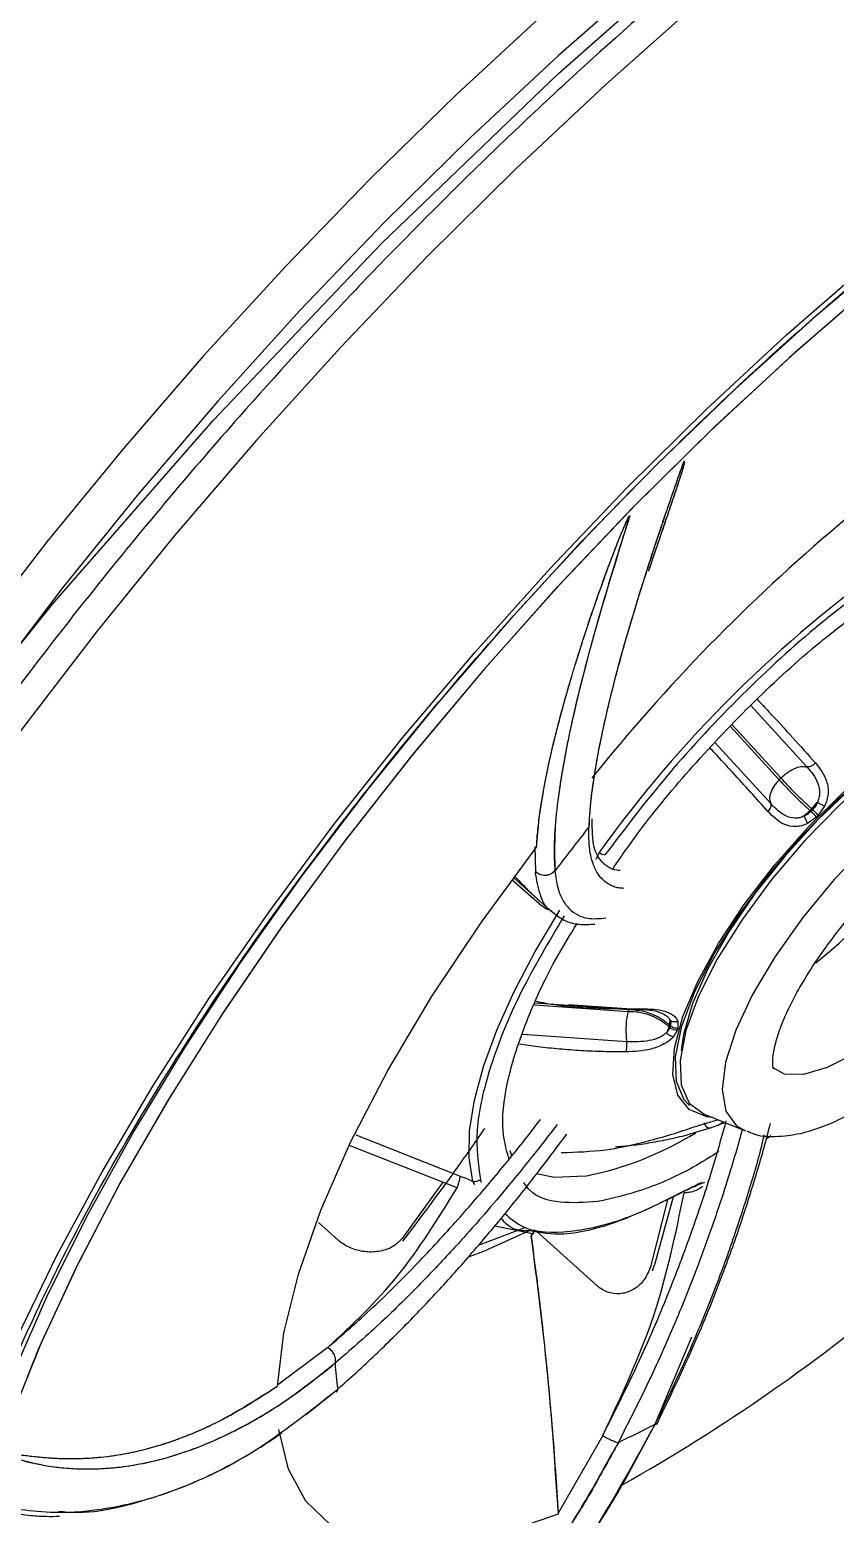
# Model space of a CAD drawing. Header units: inches. Extents: x 0 to 84, y -22 to 124.
# Drawn here: x 14.888 to 16.083, y 67.525 to 69.726 of the extents above; entities that cross this region are included whole.
import ezdxf

# ---------------------------------------------------------------- set-up
doc = ezdxf.new("R2010")
doc.units = ezdxf.units.IN
doc.header["$MEASUREMENT"] = 0
doc.layers.add('1', color=4, linetype='Continuous')
doc.layers.add('BDIM_CYAN', color=4, linetype='Continuous')

# ---------------------------------------------------------------- blocks, each defined once
blk = doc.blocks.new('2020 HS PILLOW')
at = {"layer": '1', "color": 2}
for points, knots in [([(5.8034, -0.0127), (5.5758, -0.0117), (5.1207, -0.0097), (4.4379, -0.0073), (3.7551, -0.0052), (3.0724, -0.0034), (2.3896, -0.0021), (1.7069, -0.001), (1.0241, -0.0003), (0.3414, 0), (-0.3414, 0), (-1.0241, -0.0003), (-1.7069, -0.001), (-2.3896, -0.0021), (-3.0724, -0.0034), (-3.7551, -0.0052), (-4.4379, -0.0073), (-5.1207, -0.0097), (-5.5758, -0.0117), (-5.8034, -0.0127)], [0, 0, 0, 0, 0.058824, 0.117648, 0.176472, 0.235295, 0.294119, 0.352942, 0.411765, 0.470588, 0.529412, 0.588235, 0.647058, 0.705881, 0.764705, 0.823528, 0.882352, 0.941176, 1, 1, 1, 1]), ([(5.8027, -0.0093), (4.0523, -0.005), (0.1838, 0.0045), (-3.6846, -0.0044), (-5.8027, -0.0093)], [0, 0, 0, 0, 0.452479, 1, 1, 1, 1]), ([(-5.1105, -0.9929), (-5.0125, -0.992), (-4.8162, -0.9901), (-4.5213, -0.9874), (-4.2256, -0.9849), (-3.929, -0.9826), (-3.6317, -0.9804), (-3.3335, -0.9784), (-3.0345, -0.9766), (-2.7347, -0.9749), (-2.4341, -0.9734), (-2.1327, -0.9721), (-1.8304, -0.9709), (-1.5274, -0.9699), (-1.2235, -0.9691), (-0.9188, -0.9685), (-0.6132, -0.968), (-0.3069, -0.9677), (0.0908, -0.9676), (0.5785, -0.9679), (1.1551, -0.9689), (1.7288, -0.9705), (2.2996, -0.9727), (2.8674, -0.9755), (3.4323, -0.979), (3.9943, -0.983), (4.5534, -0.9876), (4.9251, -0.9912), (5.1105, -0.9929)], [0, 0, 0, 0, 0.028776, 0.057631, 0.086566, 0.11558, 0.144673, 0.173846, 0.203098, 0.232429, 0.26184, 0.291331, 0.320902, 0.350552, 0.380282, 0.410091, 0.439981, 0.46995, 0.5, 0.556693, 0.613101, 0.669223, 0.725062, 0.780616, 0.835887, 0.890874, 0.945579, 1, 1, 1, 1]), ([(5.1101, -1.4421), (5.0128, -1.4412), (4.8181, -1.4394), (4.5261, -1.4369), (4.2341, -1.4345), (3.9421, -1.4324), (3.6501, -1.4303), (3.3581, -1.4285), (3.0661, -1.4267), (2.7741, -1.4252), (2.4821, -1.4238), (2.1901, -1.4225), (1.8981, -1.4214), (1.606, -1.4205), (1.314, -1.4197), (1.022, -1.4191), (0.73, -1.4186), (0.438, -1.4183), (0.146, -1.4182), (-0.146, -1.4182), (-0.438, -1.4183), (-0.73, -1.4186), (-1.022, -1.4191), (-1.314, -1.4197), (-1.606, -1.4205), (-1.8981, -1.4214), (-2.1901, -1.4225), (-2.4821, -1.4238), (-2.7741, -1.4252), (-3.0661, -1.4267), (-3.3581, -1.4285), (-3.6501, -1.4303), (-3.9421, -1.4324), (-4.2341, -1.4345), (-4.5261, -1.4369), (-4.8181, -1.4394), (-5.0128, -1.4412), (-5.1101, -1.4421)], [0, 0, 0, 0, 0.028576, 0.05715, 0.085725, 0.114298, 0.142871, 0.171443, 0.200015, 0.228587, 0.257158, 0.285728, 0.314298, 0.342868, 0.371438, 0.400008, 0.428577, 0.457146, 0.485715, 0.514285, 0.542854, 0.571423, 0.599992, 0.628562, 0.657132, 0.685702, 0.714272, 0.742842, 0.771413, 0.799985, 0.828557, 0.857129, 0.885702, 0.914275, 0.94285, 0.971424, 1, 1, 1, 1])]:
    blk.add_open_spline(points, degree=3, knots=knots, dxfattribs=at)
blk = doc.blocks.new('2020 RELAY')
at = {"layer": '1', "color": 3, "linetype": 'Continuous', "lineweight": 25, "flags": 128}
blk.add_lwpolyline([(14.0216, 66.9994), (14.1561, 67.2676), (14.3149, 67.5407), (14.4973, 67.8191), (14.7, 68.0976), (14.922, 68.3747), (15.1603, 68.6469), (15.4103, 68.9092), (15.6726, 69.1615), (15.9421, 69.3987), (16.2135, 69.616), (16.459, 69.7937), (16.7022, 69.952), (16.9396, 70.0884)], dxfattribs=at)
at = {"layer": '1', "color": 3, "linetype": 'Continuous', "lineweight": 25}
blk.add_open_spline([(15.4118, 63.364), (15.4119, 63.3642), (15.4642, 63.4296), (15.6214, 63.6248), (15.9928, 64.0761), (16.5381, 64.7089), (17.2149, 65.4488), (17.9136, 66.1683), (18.6332, 66.8669), (19.3731, 67.5437), (20.0059, 68.0889), (20.457, 68.4606), (20.6523, 68.6177), (20.7177, 68.6699), (20.7179, 68.6701)], degree=3, knots=[0.0311622, 0.0311622, 0.0311622, 0.0311622, 0.03125, 0.0625, 0.125, 0.25, 0.375, 0.5, 0.625, 0.75, 0.875, 0.9375, 0.96875, 0.9688374, 0.9688374, 0.9688374, 0.9688374], dxfattribs=at)
at = {"layer": 'BDIM_CYAN'}
for p, q in [((15.958, 68.2244), (16.0414, 68.1333)), ((15.9282, 68.193), (16.0003, 68.1142)), ((16.0029, 68.1169), (15.9307, 68.1957)), ((15.9879, 68.0789), (15.9054, 68.1691)), ((16.0003, 68.1142), (16.0029, 68.1169)), ((16.0486, 68.0709), (16.0568, 68.0803)), ((16.0676, 68.0752), (16.0579, 68.0615)), ((16.046, 68.0684), (16.037, 68.0602)), ((16.0555, 68.059), (16.0422, 68.0493)), ((16.046, 68.0684), (16.0473, 68.0672)), ((16.0498, 68.0698), (16.0486, 68.0709)), ((16.0579, 68.0615), (16.0555, 68.059)), ((15.6377, 68.015), (15.6386, 67.9779)), ((15.6377, 68.015), (15.6386, 67.9779)), ((15.7331, 68.0065), (15.7281, 67.996)), ((15.6474, 67.9275), (15.6039, 67.9656)), ((15.6062, 67.9695), (15.6472, 67.9322)), ((15.6306, 67.9475), (15.6327, 67.9465)), ((15.6321, 67.9459), (15.6624, 67.9183)), ((15.6371, 67.7807), (15.776, 67.7709)), ((15.7767, 67.7733), (15.6382, 67.783)), ((15.6878, 67.7812), (15.788, 67.7741)), ((15.776, 67.7709), (15.7767, 67.7733)), ((15.8369, 67.7483), (15.8333, 67.7395)), ((15.8369, 67.7483), (15.8382, 67.7471)), ((15.8376, 67.7506), (15.8384, 67.7574)), ((15.8389, 67.7494), (15.8376, 67.7506)), ((15.85, 67.7457), (15.8493, 67.7434)), ((15.8498, 67.756), (15.85, 67.7457)), ((15.774, 67.7256), (15.6197, 67.7365)), ((15.8493, 67.7434), (15.8432, 67.7329)), ((15.8889, 67.6185), (15.95, 67.5937)), ((15.8977, 67.5978), (15.8691, 67.5892)), ((15.9112, 67.6028), (15.8977, 67.5978)), ((15.9089, 67.6017), (15.9174, 67.607)), ((15.9211, 67.6065), (15.9112, 67.6028)), ((15.9122, 67.6038), (15.9211, 67.6066)), ((15.5223, 67.5092), (15.3638, 67.5716)), ((15.3722, 67.5878), (15.5268, 67.5265)), ((15.9876, 67.5865), (15.9808, 67.5814)), ((15.6034, 67.5569), (15.6011, 67.5639)), ((15.5012, 67.5175), (15.4409, 67.4342)), ((15.5458, 67.5186), (15.5484, 67.5142)), ((15.5571, 67.5217), (15.5574, 67.5173)), ((15.8778, 67.5131), (15.8901, 67.5178)), ((15.8849, 67.5171), (15.8784, 67.514)), ((15.8351, 67.4935), (15.8092, 67.392)), ((15.8435, 67.4975), (15.8151, 67.3951)), ((15.3453, 67.4323), (15.3167, 67.458)), ((15.5544, 67.4242), (15.6217, 67.4501)), ((15.5785, 67.4531), (15.6367, 67.4411)), ((15.6378, 67.4468), (15.6321, 67.438)), ((15.7296, 67.3645), (15.6408, 67.4443)), ((15.8121, 67.3863), (15.8151, 67.3951)), ((15.8161, 67.1588), (15.8708, 67.2884)), ((15.3308, 67.2727), (15.2561, 67.2165)), ((15.3308, 67.2727), (15.2561, 67.2165)), ((15.2985, 67.173), (15.3455, 67.211)), ((15.3455, 67.211), (15.3429, 67.2064)), ((15.7384, 67.1421), (15.6721, 67.0268)), ((15.7384, 67.1421), (15.6721, 67.0268)), ((15.6721, 67.0268), (15.6722, 67.0253)), ((15.6721, 67.0268), (15.6722, 67.0253))]:
    blk.add_line(p, q, dxfattribs=at)
at = {"layer": 'BDIM_CYAN', "flags": 128}
for points in [[(15.6511, 69.2495), (15.5215, 69.13), (15.3935, 69.005), (15.2681, 68.8754), (15.1458, 68.742), (15.0275, 68.6055), (14.9138, 68.4668), (14.8055, 68.3266), (14.703, 68.1857), (14.6071, 68.0451), (14.5183, 67.9054), (14.4372, 67.7676), (14.3641, 67.6325), (14.2995, 67.5008), (14.2439, 67.3733), (14.1975, 67.2508), (14.1606, 67.1339), (14.1334, 67.0234)], [(15.8767, 69.2633), (15.7424, 69.1445), (15.6093, 69.0198), (15.4782, 68.89), (15.3497, 68.7557), (15.2246, 68.6176), (15.1036, 68.4767), (14.9874, 68.3336), (14.8766, 68.1891), (14.7718, 68.0441), (14.6737, 67.8994), (14.5827, 67.7557), (14.4994, 67.6139), (14.4242, 67.4749), (14.3576, 67.3392), (14.3, 67.2078), (14.2516, 67.0813), (14.2127, 66.9605)], [(15.803, 69.3021), (15.6721, 69.1874), (15.5423, 69.0666), (15.4144, 68.9405), (15.2892, 68.8099), (15.1673, 68.6755), (15.0496, 68.5381), (14.9368, 68.3987), (14.8295, 68.2579), (14.7283, 68.1167), (14.6339, 67.9759), (14.5469, 67.8363), (14.4677, 67.6988), (14.3969, 67.5642), (14.3348, 67.4334), (14.2819, 67.3071), (14.2385, 67.186), (14.2048, 67.071), (14.2006, 67.0545)], [(14.7504, 66.9553), (14.7808, 67.0605), (14.8208, 67.1718), (14.8702, 67.2882), (14.9287, 67.4089), (14.9957, 67.5332), (15.0709, 67.6602), (15.1537, 67.7889), (15.2435, 67.9184), (15.3397, 68.0479), (15.4416, 68.1765), (15.5486, 68.3031), (15.6598, 68.427), (15.7745, 68.5473), (15.8919, 68.6632), (16.0111, 68.7737), (16.1313, 68.8782), (16.2517, 68.9759), (16.3715, 69.0662), (16.4897, 69.1483), (16.6056, 69.2217), (16.7183, 69.286)], [(16.7389, 69.2779), (16.6304, 69.2197), (16.5185, 69.1521), (16.4038, 69.0757), (16.2872, 68.9909), (16.1696, 68.8985), (16.0518, 68.799), (15.9347, 68.6933), (15.819, 68.5819), (15.7057, 68.4658), (15.5955, 68.3458), (15.4893, 68.2228), (15.3878, 68.0976), (15.2917, 67.9711), (15.2018, 67.8443), (15.1186, 67.718), (15.0428, 67.5932), (14.975, 67.4708), (14.9155, 67.3517), (14.8649, 67.2366), (14.8235, 67.1265), (14.7916, 67.0222)], [(16.7389, 69.2779), (16.6305, 69.2197), (16.5185, 69.1521), (16.4038, 69.0757), (16.2872, 68.991), (16.1696, 68.8985), (16.0518, 68.799), (15.9347, 68.6933), (15.819, 68.5819), (15.7057, 68.4658), (15.5956, 68.3458), (15.4893, 68.2228), (15.3878, 68.0976), (15.2917, 67.9711), (15.2018, 67.8443), (15.1186, 67.718), (15.0428, 67.5932), (14.975, 67.4708), (14.9155, 67.3517), (14.8649, 67.2366), (14.8235, 67.1265), (14.7916, 67.0222)], [(16.7099, 69.2397), (16.5995, 69.1779), (16.4858, 69.1067), (16.3696, 69.0267), (16.2519, 68.9384), (16.1334, 68.8425), (16.015, 68.7398), (15.8977, 68.6309), (15.7823, 68.5167), (15.6696, 68.3981), (15.5605, 68.2758), (15.4558, 68.1509), (15.3562, 68.0242), (15.2626, 67.8966), (15.1756, 67.7692), (15.0958, 67.6429), (15.0238, 67.5185), (14.9602, 67.3971), (14.9054, 67.2795), (14.8599, 67.1665), (14.8239, 67.0591), (14.7978, 66.9581)], [(16.7275, 69.2489), (16.6162, 69.1877), (16.5013, 69.1168), (16.3838, 69.0368), (16.2645, 68.9482), (16.1444, 68.8518), (16.0244, 68.7482), (15.9053, 68.6382), (15.7882, 68.5227), (15.6738, 68.4026), (15.563, 68.2788), (15.4568, 68.1521), (15.3559, 68.0237), (15.261, 67.8944), (15.1729, 67.7652), (15.0923, 67.6372), (15.0198, 67.5112), (14.9559, 67.3883), (14.9011, 67.2694), (14.8558, 67.1554), (14.8204, 67.0472), (14.7952, 66.9455)], [(15.9014, 67.6135), (15.8931, 67.6145), (15.8668, 67.6253), (15.8497, 67.6464), (15.8423, 67.6772), (15.8449, 67.7165), (15.8574, 67.7631), (15.8794, 67.8153), (15.9101, 67.8714), (15.9484, 67.9295), (15.9932, 67.9875), (16.0428, 68.0436), (16.0955, 68.0958), (16.1496, 68.1423), (16.2033, 68.1815), (16.2546, 68.2121), (16.3019, 68.2331), (16.3435, 68.2438)], [(15.8673, 67.6311), (15.8595, 67.6395), (15.8478, 67.6669), (15.8466, 67.7037), (15.8559, 67.7487), (15.8752, 67.8003), (15.904, 67.8564), (15.9412, 67.9152), (15.9854, 67.9745), (16.035, 68.0321), (16.0883, 68.086), (16.1433, 68.1342), (16.1981, 68.175), (16.2505, 68.2069), (16.2989, 68.2287), (16.3413, 68.2397)], [(16.3242, 68.229), (16.3066, 68.2252), (16.2628, 68.209), (16.2143, 68.1828), (16.1627, 68.1475), (16.1101, 68.1045), (16.0582, 68.0553), (16.009, 68.0016), (15.9642, 67.9455), (15.9254, 67.8889), (15.8942, 67.8338), (15.8715, 67.7824), (15.8582, 67.7364), (15.855, 67.7127)], [(16.2881, 68.2165), (16.2531, 68.1995), (16.2007, 68.1674), (16.1462, 68.1264), (16.0914, 68.0781), (16.0385, 68.0243), (15.9893, 67.9668), (15.9456, 67.9078), (15.9089, 67.8494), (15.8807, 67.7936), (15.8618, 67.7426), (15.8531, 67.6981), (15.8548, 67.6618), (15.8668, 67.635), (15.8887, 67.6186), (15.8889, 67.6185)], [(16.379, 68.173), (16.3375, 68.1617), (16.2903, 68.1397), (16.2392, 68.1077), (16.186, 68.067), (16.133, 68.0193), (16.082, 67.9662), (16.0352, 67.9099), (15.9942, 67.8524), (15.9606, 67.7961), (15.9358, 67.7431), (15.9206, 67.6954), (15.9157, 67.6549), (15.9213, 67.6231), (15.9371, 67.6012), (15.95, 67.5937)], [(16.3623, 68.0967), (16.3652, 68.094), (16.3754, 68.0725), (16.3757, 68.042), (16.366, 68.0039), (16.3469, 67.9602), (16.3192, 67.9131), (16.2843, 67.8648), (16.2441, 67.818), (16.2005, 67.7748), (16.1557, 67.7375), (16.112, 67.7079), (16.0715, 67.6875), (16.0363, 67.6774), (16.0081, 67.678), (15.9902, 67.6875)], [(15.2561, 67.2154), (15.2656, 67.2941), (15.287, 67.3814), (15.3202, 67.4762), (15.3645, 67.5772), (15.4196, 67.6831), (15.4845, 67.7922), (15.5584, 67.9032), (15.6403, 68.0145)], [(15.2561, 67.2154), (15.2656, 67.2941), (15.287, 67.3814), (15.3202, 67.4762), (15.3645, 67.5772), (15.4196, 67.6831), (15.4845, 67.7922), (15.5584, 67.9032), (15.6403, 68.0145)], [(15.5458, 67.5186), (15.5401, 67.5535), (15.5409, 67.5939), (15.5481, 67.6394), (15.5616, 67.6893), (15.5814, 67.7431), (15.6071, 67.8001), (15.6384, 67.8595), (15.6749, 67.9207)], [(15.7123, 67.5265), (15.667, 67.5246), (15.64, 67.53)], [(15.5406, 67.4076), (15.562, 67.4156), (15.6309, 67.4464)], [(15.6722, 67.0253), (15.5877, 66.9963), (15.5107, 66.98), (15.4424, 66.9768), (15.3836, 66.9867), (15.3352, 67.0094), (15.2979, 67.0448), (15.2721, 67.0923), (15.2582, 67.1512)], [(15.6722, 67.0253), (15.5877, 66.9963), (15.5107, 66.98), (15.4424, 66.9768), (15.3836, 66.9867), (15.3352, 67.0094), (15.2979, 67.0448), (15.2721, 67.0923), (15.2582, 67.1512)]]:
    blk.add_lwpolyline(points, dxfattribs=at)
at = {"layer": 'BDIM_CYAN'}
for centre, radius, start, end in [((17.8355, 66.4208), 2.7096, 119.035, 141.2521), ((17.2325, 66.9296), 1.8461, 125.1487, 144.3129), ((16.8551, 67.2757), 1.1327, 135.4064, 135.5881), ((16.8564, 67.2746), 1.1327, 135.4064, 135.5881), ((15.9742, 67.9866), 0.1088, 41.6838, 47.8033), ((17.9718, 66.2473), 2.8824, 141.4433, 143.076), ((15.6104, 68.4064), 0.7175, 308.2652, 327.4236), ((15.7452, 68.0226), 0.0201, 232.9795, 259.9986), ((16.152, 67.6585), 0.3276, 163.6814, 164.0969), ((16.1533, 67.6574), 0.3276, 163.6814, 164.0969), ((15.8482, 67.7585), 0.0151, 228.5988, 274.4077), ((14.4303, 69.4431), 2.7248, 299.3703, 321.2175), ((15.6152, 68.0157), 0.4987, 281.2203, 301.6077), ((15.6333, 67.2623), 0.2923, 182.5865, 190.0975), ((15.6333, 67.2623), 0.2923, 182.5867, 190.0974), ((15.2723, 68.1923), 1.1678, 294.7723, 297.7544)]:
    blk.add_arc(centre, radius, start, end, dxfattribs=at)
for points, knots in [([(16.295, 69.6361), (16.2878, 69.6314), (16.2212, 69.5883), (16.0912, 69.4912), (15.9071, 69.3454), (15.7227, 69.1849), (15.5415, 69.0145), (15.366, 68.8366), (15.1816, 68.6354), (14.9937, 68.4125), (14.8086, 68.1712), (14.6463, 67.9348), (14.539, 67.7672), (14.4929, 67.6814), (14.4869, 67.6703)], [0, 0, 0, 0, 0.0110447, 0.1009745, 0.1913852, 0.2817958, 0.3717256, 0.4607088, 0.5483088, 0.661244, 0.7710977, 0.8776506, 0.9841969, 1, 1, 1, 1]), ([(14.7834, 66.5524), (14.7755, 66.5672), (14.7604, 66.5953), (14.7477, 66.6427), (14.741, 66.6853), (14.7384, 66.7207), (14.7378, 66.7518), (14.7387, 66.783), (14.7426, 66.8379), (14.7552, 66.9208), (14.7843, 67.0352), (14.8251, 67.1556), (14.8785, 67.2851), (14.9492, 67.4321), (15.036, 67.5888), (15.1377, 67.7525), (15.2508, 67.9179), (15.3833, 68.0945), (15.5284, 68.2709), (15.6763, 68.4359), (15.8184, 68.5826), (15.952, 68.7108), (16.0877, 68.8322), (16.232, 68.9518), (16.3929, 69.0732), (16.5489, 69.1777), (16.6966, 69.2642), (16.8269, 69.3295), (16.9441, 69.3776), (17.0336, 69.4058), (17.1016, 69.4218), (17.16, 69.4316), (17.2247, 69.4369), (17.2965, 69.4325), (17.3553, 69.4205), (17.3826, 69.4017), (17.391, 69.3959)], [0, 0, 0, 0, 0.025729, 0.049096, 0.067414, 0.080667, 0.091255, 0.102362, 0.114005, 0.147272, 0.180339, 0.21231, 0.243344, 0.277902, 0.317972, 0.351653, 0.388437, 0.428325, 0.469414, 0.507726, 0.543132, 0.575627, 0.605208, 0.640893, 0.679113, 0.721481, 0.755981, 0.79216, 0.825668, 0.855689, 0.873772, 0.892005, 0.916164, 0.946698, 0.98358, 1, 1, 1, 1]), ([(15.8586, 68.586), (15.8465, 68.5515), (15.8247, 68.4894), (15.804, 68.4256), (15.7928, 68.39), (15.7881, 68.3749), (15.784, 68.3612), (15.7803, 68.3489), (15.7771, 68.338), (15.7657, 68.2989), (15.7486, 68.2353), (15.7314, 68.157), (15.7207, 68.0916), (15.7188, 68.0597), (15.7178, 68.0439)], [0, 0, 0, 0, 0.143681, 0.258947, 0.284439, 0.307979, 0.329566, 0.3492, 0.36688, 0.382606, 0.540573, 0.696139, 0.849289, 1, 1, 1, 1]), ([(15.8586, 68.586), (15.8495, 68.5602), (15.8293, 68.5028), (15.8036, 68.425), (15.7807, 68.3513), (15.7631, 68.2895), (15.7473, 68.2289), (15.7346, 68.172), (15.7254, 68.1211), (15.7197, 68.0778), (15.7184, 68.0556), (15.7178, 68.0439)], [0, 0, 0, 0, 0.107422, 0.238426, 0.342334, 0.449837, 0.545161, 0.666071, 0.783925, 0.886394, 1, 1, 1, 1]), ([(15.8586, 68.586), (15.8587, 68.5861), (15.8588, 68.5861), (15.8589, 68.5862), (15.859, 68.5863), (15.8591, 68.5863), (15.8592, 68.5863), (15.8593, 68.5863), (15.8594, 68.586), (15.8594, 68.5853), (15.859, 68.5816), (15.8569, 68.5745), (15.8537, 68.5638), (15.8497, 68.5516), (15.8441, 68.5349), (15.8368, 68.5133), (15.8276, 68.4866), (15.8173, 68.4563), (15.81, 68.4348), (15.8063, 68.4237), (15.8062, 68.4234)], [0, 0, 0, 0, 0.000789, 0.001492, 0.002145, 0.002797, 0.003493, 0.004274, 0.006188, 0.011781, 0.020007, 0.080571, 0.138419, 0.211204, 0.298825, 0.436083, 0.598213, 0.784709, 0.994987, 1, 1, 1, 1]), ([(15.8586, 68.586), (15.8587, 68.5861), (15.8588, 68.5862), (15.859, 68.5863), (15.8591, 68.5863), (15.8591, 68.5863), (15.8592, 68.5863), (15.8594, 68.5861), (15.8594, 68.5855), (15.8591, 68.5825), (15.8574, 68.5762), (15.8545, 68.5664), (15.8506, 68.5543), (15.8442, 68.5352), (15.8346, 68.5071), (15.8215, 68.4687), (15.8122, 68.4413), (15.8072, 68.4263)], [0, 0, 0, 0, 0.001384, 0.001993, 0.002592, 0.003218, 0.003905, 0.005554, 0.010304, 0.017274, 0.068746, 0.125233, 0.198076, 0.287175, 0.473342, 0.712034, 1, 1, 1, 1]), ([(15.6403, 68.0145), (15.6413, 68.0281), (15.6432, 68.0525), (15.6494, 68.0922), (15.6564, 68.1285), (15.6644, 68.1643), (15.6731, 68.1991), (15.6822, 68.2324), (15.6911, 68.2632), (15.7008, 68.295), (15.7129, 68.3329), (15.7268, 68.3744), (15.7417, 68.4161), (15.754, 68.4489), (15.7636, 68.4733), (15.7705, 68.4898), (15.7748, 68.4994), (15.7771, 68.5036), (15.778, 68.5051), (15.7784, 68.5056), (15.7785, 68.5057)], [0, 0, 0, 0, 0.129192, 0.232247, 0.31224, 0.390926, 0.471292, 0.530715, 0.589837, 0.648641, 0.707111, 0.793751, 0.863677, 0.916276, 0.953866, 0.980045, 0.99375, 0.997767, 0.999092, 1, 1, 1, 1]), ([(15.6403, 68.0145), (15.6408, 68.023), (15.642, 68.0396), (15.6455, 68.0675), (15.6503, 68.0967), (15.6563, 68.128), (15.6638, 68.1618), (15.6722, 68.1953), (15.681, 68.2279), (15.6899, 68.259), (15.6997, 68.2914), (15.7105, 68.3254), (15.7218, 68.3596), (15.7332, 68.3923), (15.7438, 68.4216), (15.7556, 68.4533), (15.7658, 68.4791), (15.7741, 68.4979), (15.7768, 68.5032), (15.7778, 68.5048), (15.7783, 68.5054), (15.7785, 68.5056), (15.7785, 68.5057)], [0, 0, 0, 0, 0.082214, 0.160818, 0.235709, 0.310013, 0.385563, 0.462417, 0.521832, 0.581671, 0.641949, 0.702679, 0.764997, 0.820556, 0.869182, 0.910723, 0.974984, 0.992345, 0.99734, 0.998943, 0.999534, 1, 1, 1, 1]), ([(15.7785, 68.5057), (15.7711, 68.4824), (15.7568, 68.4371), (15.7358, 68.3667), (15.7174, 68.301), (15.7013, 68.2381), (15.6876, 68.1777), (15.6763, 68.118), (15.6688, 68.062), (15.6656, 68.0146), (15.6668, 67.9908), (15.6675, 67.979)], [0, 0, 0, 0, 0.097961, 0.189925, 0.309839, 0.402127, 0.500104, 0.628591, 0.750011, 0.874986, 1, 1, 1, 1]), ([(15.7785, 68.5057), (15.7603, 68.447), (15.7237, 68.3295), (15.6867, 68.1801), (15.6658, 68.056), (15.6669, 68.0046), (15.6675, 67.979)], [0, 0, 0, 0, 0.2501852, 0.5001719, 0.7500543, 1, 1, 1, 1]), ([(16.1654, 68.4241), (16.1304, 68.3987), (16.0571, 68.3456), (15.9445, 68.2418), (15.8349, 68.1253), (15.7725, 68.0433), (15.7417, 68.0028)], [0, 0, 0, 0, 0.23549, 0.492453, 0.749417, 1, 1, 1, 1]), ([(15.7537, 67.9827), (15.7664, 68.001), (15.8018, 68.0521), (15.8726, 68.1366), (15.9629, 68.2317), (16.0558, 68.3167), (16.1162, 68.361), (16.1443, 68.3816)], [0, 0, 0, 0, 0.1210357, 0.3390442, 0.5661162, 0.798007, 1, 1, 1, 1]), ([(15.9674, 68.2337), (15.9733, 68.2274), (16.0044, 68.1944), (16.0318, 68.1639), (16.054, 68.1391)], [0, 0, 0, 0, 0.188551, 1, 1, 1, 1]), ([(15.9834, 68.0673), (15.9749, 68.0768), (15.9581, 68.0956), (15.9316, 68.1246), (15.9116, 68.1464), (15.9001, 68.1586), (15.8978, 68.1611)], [0, 0, 0, 0, 0.314625, 0.622822, 0.924681, 1, 1, 1, 1]), ([(16.0029, 68.1169), (16.0059, 68.1196), (16.0121, 68.1253), (16.0228, 68.1312), (16.0332, 68.1344), (16.0387, 68.1337), (16.0414, 68.1333)], [0, 0, 0, 0, 0.242859, 0.5, 0.757141, 1, 1, 1, 1]), ([(16.054, 68.1391), (16.053, 68.1381), (16.0511, 68.1362), (16.0475, 68.1341), (16.0441, 68.133), (16.0422, 68.1332), (16.0414, 68.1333)], [0, 0, 0, 0, 0.242188, 0.5, 0.757811, 1, 1, 1, 1]), ([(16.0414, 68.1333), (16.0478, 68.1259), (16.0571, 68.1149), (16.0606, 68.0973), (16.0595, 68.0874), (16.0577, 68.0827), (16.0568, 68.0803)], [0, 0, 0, 0, 0.52223, 0.764328, 0.882782, 1, 1, 1, 1]), ([(16.054, 68.1391), (16.0606, 68.1308), (16.0709, 68.1179), (16.0736, 68.097), (16.0714, 68.0841), (16.0689, 68.0781), (16.0676, 68.0752)], [0, 0, 0, 0, 0.477038, 0.750293, 0.876096, 1, 1, 1, 1]), ([(16.0003, 68.1142), (15.9976, 68.1112), (15.9921, 68.105), (15.9872, 68.095), (15.9853, 68.0856), (15.987, 68.0811), (15.9879, 68.0789)], [0, 0, 0, 0, 0.242922, 0.500087, 0.757204, 1, 1, 1, 1]), ([(16.0003, 68.1142), (16.0036, 68.1106), (16.0102, 68.1033), (16.0219, 68.0913), (16.0341, 68.0794), (16.0421, 68.072), (16.046, 68.0684)], [0, 0, 0, 0, 0.25, 0.5, 0.75, 1, 1, 1, 1]), ([(16.0486, 68.0709), (16.0446, 68.0746), (16.0366, 68.0819), (16.0245, 68.0939), (16.0128, 68.1059), (16.0062, 68.1132), (16.0029, 68.1169)], [0, 0, 0, 0, 0.25, 0.5, 0.75, 1, 1, 1, 1]), ([(15.9834, 68.0673), (15.9843, 68.0682), (15.9862, 68.0702), (15.988, 68.0736), (15.9887, 68.0767), (15.9881, 68.0782), (15.9879, 68.0789)], [0, 0, 0, 0, 0.242181, 0.499995, 0.757809, 1, 1, 1, 1]), ([(16.037, 68.0602), (16.0348, 68.0594), (16.0303, 68.0577), (16.0209, 68.0569), (16.0045, 68.0614), (15.9946, 68.0718), (15.9879, 68.0789)], [0, 0, 0, 0, 0.117215, 0.235668, 0.477776, 1, 1, 1, 1]), ([(16.0568, 68.0803), (16.0558, 68.0784), (16.054, 68.0745), (16.0512, 68.0713), (16.0498, 68.0698)], [0, 0, 0, 0, 0.5069927, 1, 1, 1, 1]), ([(16.0676, 68.0752), (16.0668, 68.0755), (16.0652, 68.0762), (16.0623, 68.0775), (16.0594, 68.0789), (16.0576, 68.0798), (16.0568, 68.0803)], [0, 0, 0, 0, 0.245407, 0.499999, 0.754592, 1, 1, 1, 1]), ([(15.7385, 67.991), (15.7334, 67.9973), (15.7232, 68.01), (15.7229, 68.0407), (15.7228, 68.0561)], [0, 0, 0, 0, 0.499461, 1, 1, 1, 1]), ([(16.0422, 68.0493), (16.0394, 68.0481), (16.0337, 68.0457), (16.0215, 68.0441), (16.0022, 68.0481), (15.9907, 68.0599), (15.9834, 68.0673)], [0, 0, 0, 0, 0.123611, 0.24939, 0.525922, 1, 1, 1, 1]), ([(16.0473, 68.0672), (16.0457, 68.0658), (16.0426, 68.0629), (16.0389, 68.0612), (16.037, 68.0602)], [0, 0, 0, 0, 0.493006, 1, 1, 1, 1]), ([(16.0422, 68.0493), (16.0419, 68.0502), (16.0414, 68.0521), (16.0401, 68.055), (16.0386, 68.0579), (16.0376, 68.0595), (16.037, 68.0602)], [0, 0, 0, 0, 0.253858, 0.511348, 0.762851, 1, 1, 1, 1]), ([(15.7698, 67.9532), (15.7672, 67.9534), (15.7621, 67.9536), (15.7551, 67.9557), (15.7476, 67.959), (15.7395, 67.9647), (15.7311, 67.9742), (15.7237, 67.9891), (15.718, 68.0112), (15.7178, 68.0325), (15.7178, 68.0439)], [0, 0, 0, 0, 0.078805, 0.151007, 0.234404, 0.345125, 0.471391, 0.62588, 0.800181, 1, 1, 1, 1]), ([(15.7385, 67.9918), (15.7407, 67.9897), (15.7467, 67.9842), (15.7555, 67.9806), (15.7625, 67.9803), (15.7641, 67.9802)], [0, 0, 0, 0, 0.315574, 0.839308, 1, 1, 1, 1]), ([(15.6078, 67.9709), (15.6088, 67.9699), (15.6143, 67.9644), (15.6219, 67.9566), (15.6287, 67.9496), (15.63, 67.9481), (15.6306, 67.9475)], [0, 0, 0, 0, 0.074047, 0.401872, 0.75468, 1, 1, 1, 1]), ([(15.6675, 67.979), (15.6656, 67.9772), (15.6626, 67.9746), (15.6574, 67.9728), (15.6532, 67.9722), (15.6489, 67.9726), (15.6437, 67.974), (15.6406, 67.9764), (15.6386, 67.9779)], [0, 0, 0, 0, 0.2410885, 0.3711673, 0.5037623, 0.6357987, 0.7642775, 1, 1, 1, 1]), ([(15.6675, 67.979), (15.6656, 67.9773), (15.6627, 67.9747), (15.6576, 67.9729), (15.6534, 67.9722), (15.6491, 67.9725), (15.6439, 67.9739), (15.6407, 67.9763), (15.6386, 67.9779)], [0, 0, 0, 0, 0.235292, 0.36364, 0.495629, 0.628267, 0.758474, 1, 1, 1, 1]), ([(15.6628, 67.9187), (15.6619, 67.9194), (15.6543, 67.9244), (15.6446, 67.942), (15.6406, 67.9659), (15.6386, 67.9779)], [0, 0, 0, 0, 0.065823, 0.528656, 1, 1, 1, 1]), ([(15.6675, 67.979), (15.6686, 67.9704), (15.6709, 67.954), (15.6784, 67.9359), (15.6883, 67.9224), (15.7009, 67.9133), (15.7182, 67.9071), (15.7336, 67.9085), (15.7429, 67.9094)], [0, 0, 0, 0, 0.163946, 0.315278, 0.464911, 0.618234, 0.770778, 1, 1, 1, 1]), ([(15.6592, 67.9213), (15.659, 67.9213), (15.6567, 67.9217), (15.6526, 67.9238), (15.6491, 67.9263), (15.6474, 67.9275)], [0, 0, 0, 0, 0.041962, 0.518522, 1, 1, 1, 1]), ([(15.9916, 67.6859), (15.9917, 67.6858), (15.9921, 67.6852), (15.9905, 67.6895), (15.9905, 67.7018), (15.9936, 67.7209), (16.0014, 67.7457), (16.0137, 67.7747), (16.0308, 67.8071), (16.0504, 67.8388), (16.0714, 67.8689), (16.0958, 67.901), (16.1154, 67.9233), (16.1272, 67.9367)], [0, 0, 0, 0, 0.021138, 0.117043, 0.208433, 0.304302, 0.404338, 0.506666, 0.607416, 0.714421, 0.795064, 0.876698, 1, 1, 1, 1]), ([(15.6811, 67.9123), (15.6587, 67.8745), (15.6122, 67.796), (15.569, 67.6878), (15.5467, 67.5912), (15.5537, 67.5447), (15.5571, 67.5217)], [0, 0, 0, 0, 0.237416, 0.493732, 0.750048, 1, 1, 1, 1]), ([(15.5995, 67.5514), (15.5953, 67.5671), (15.5862, 67.6008), (15.5965, 67.6731), (15.6249, 67.7589), (15.6606, 67.8364), (15.6905, 67.8849), (15.7004, 67.901)], [0, 0, 0, 0, 0.203473, 0.4388535, 0.6693427, 0.8906321, 1, 1, 1, 1]), ([(15.6625, 67.9195), (15.6686, 67.9145), (15.6813, 67.904), (15.7042, 67.899), (15.7192, 67.8998), (15.7268, 67.9002)], [0, 0, 0, 0, 0.308794, 0.647213, 1, 1, 1, 1]), ([(15.6395, 67.7859), (15.6442, 67.7849), (15.6948, 67.7749), (15.7456, 67.7748), (15.7916, 67.7748)], [0, 0, 0, 0, 0.092615, 1, 1, 1, 1]), ([(15.776, 67.7709), (15.7753, 67.7681), (15.7739, 67.7622), (15.7729, 67.7502), (15.7728, 67.7373), (15.7736, 67.7294), (15.774, 67.7256)], [0, 0, 0, 0, 0.242922, 0.500087, 0.757204, 1, 1, 1, 1]), ([(15.776, 67.7709), (15.7816, 67.7707), (15.7926, 67.7702), (15.8091, 67.7655), (15.8244, 67.7584), (15.8328, 67.7516), (15.8369, 67.7483)], [0, 0, 0, 0, 0.25, 0.5, 0.75, 1, 1, 1, 1]), ([(15.8376, 67.7506), (15.8334, 67.7539), (15.8251, 67.7606), (15.8097, 67.7678), (15.7933, 67.7725), (15.7822, 67.773), (15.7767, 67.7733)], [0, 0, 0, 0, 0.25, 0.5, 0.75, 1, 1, 1, 1]), ([(15.788, 67.7741), (15.7882, 67.7734), (15.7888, 67.7719), (15.7899, 67.7715), (15.7909, 67.7723), (15.7914, 67.774), (15.7916, 67.7748)], [0, 0, 0, 0, 0.2421893, 0.5000014, 0.7578128, 1, 1, 1, 1]), ([(15.788, 67.7741), (15.7993, 67.7738), (15.8159, 67.7734), (15.828, 67.7672), (15.8318, 67.7653)], [0, 0, 0, 0, 0.683229, 1, 1, 1, 1]), ([(15.7916, 67.7748), (15.8036, 67.7747), (15.8227, 67.7745), (15.8402, 67.7677), (15.8473, 67.7614), (15.849, 67.7578), (15.8498, 67.756)], [0, 0, 0, 0, 0.471205, 0.750514, 0.876199, 1, 1, 1, 1]), ([(15.9526, 67.5939), (15.9551, 67.5926), (15.968, 67.5857), (15.9953, 67.5847), (16.0302, 67.5885), (16.0661, 67.5999), (16.1018, 67.6161), (16.1408, 67.6386), (16.1792, 67.6653), (16.2143, 67.6936), (16.2449, 67.7206), (16.2735, 67.7481), (16.2923, 67.7684), (16.3015, 67.7783)], [0, 0, 0, 0, 0.025804, 0.133175, 0.246911, 0.349971, 0.453644, 0.554456, 0.673284, 0.764416, 0.837122, 0.920858, 1, 1, 1, 1]), ([(15.8318, 67.7653), (15.8333, 67.7641), (15.8363, 67.7618), (15.8377, 67.7589), (15.8384, 67.7574)], [0, 0, 0, 0, 0.502624, 1, 1, 1, 1]), ([(15.8382, 67.7471), (15.8377, 67.7458), (15.8367, 67.7432), (15.8344, 67.7408), (15.8333, 67.7395)], [0, 0, 0, 0, 0.493006, 1, 1, 1, 1]), ([(15.8498, 67.756), (15.8488, 67.7557), (15.8468, 67.7552), (15.8436, 67.7552), (15.8407, 67.7559), (15.8392, 67.7569), (15.8384, 67.7574)], [0, 0, 0, 0, 0.245407, 0.499999, 0.754592, 1, 1, 1, 1]), ([(15.8384, 67.7574), (15.8389, 67.7561), (15.8397, 67.7535), (15.8391, 67.7508), (15.8389, 67.7494)], [0, 0, 0, 0, 0.506993, 1, 1, 1, 1]), ([(15.8432, 67.7329), (15.8412, 67.731), (15.8374, 67.7272), (15.8266, 67.7205), (15.8049, 67.7123), (15.7855, 67.7114), (15.7732, 67.7109)], [0, 0, 0, 0, 0.123898, 0.249753, 0.523032, 1, 1, 1, 1]), ([(15.7732, 67.7109), (15.7734, 67.7118), (15.7739, 67.7136), (15.7743, 67.7175), (15.7743, 67.7218), (15.7741, 67.7244), (15.774, 67.7256)], [0, 0, 0, 0, 0.242182, 0.499995, 0.757809, 1, 1, 1, 1]), ([(15.8333, 67.7395), (15.8317, 67.7381), (15.8286, 67.7353), (15.8202, 67.7307), (15.8016, 67.7254), (15.7852, 67.7255), (15.774, 67.7256)], [0, 0, 0, 0, 0.117217, 0.235671, 0.477768, 1, 1, 1, 1]), ([(15.8432, 67.7329), (15.8423, 67.7332), (15.8405, 67.7337), (15.8377, 67.7352), (15.8352, 67.7372), (15.8339, 67.7388), (15.8333, 67.7395)], [0, 0, 0, 0, 0.253858, 0.511348, 0.762851, 1, 1, 1, 1]), ([(15.7732, 67.7109), (15.762, 67.7109), (15.74, 67.7109), (15.7069, 67.7123), (15.6744, 67.7148), (15.6438, 67.7179), (15.624, 67.7208), (15.6149, 67.7221)], [0, 0, 0, 0, 0.212727, 0.421644, 0.626796, 0.828239, 1, 1, 1, 1]), ([(15.3308, 67.2727), (15.353, 67.292), (15.3971, 67.3303), (15.4617, 67.3947), (15.5216, 67.4593), (15.5771, 67.5239), (15.618, 67.5738), (15.6409, 67.6038), (15.6462, 67.6108)], [0, 0, 0, 0, 0.211679, 0.420267, 0.608236, 0.777668, 0.9478, 1, 1, 1, 1]), ([(15.6708, 67.6031), (15.6624, 67.5922), (15.6463, 67.5711), (15.6209, 67.5395), (15.5919, 67.5041), (15.5567, 67.4628), (15.5134, 67.4144), (15.4629, 67.3613), (15.4042, 67.3036), (15.3632, 67.2681), (15.3412, 67.2491)], [0, 0, 0, 0, 0.077905, 0.150178, 0.233656, 0.344485, 0.470875, 0.625514, 0.799986, 1, 1, 1, 1]), ([(15.563, 67.5971), (15.5484, 67.5761), (15.5075, 67.5173), (15.4674, 67.4644), (15.4416, 67.4304)], [0, 0, 0, 0, 0.357454, 1, 1, 1, 1]), ([(15.7384, 67.1421), (15.756, 67.1771), (15.7911, 67.2466), (15.8346, 67.3479), (15.8703, 67.4421), (15.899, 67.5281), (15.9143, 67.5824), (15.9218, 67.6088)], [0, 0, 0, 0, 0.225789, 0.448281, 0.64878, 0.829507, 1, 1, 1, 1]), ([(15.9454, 67.5956), (15.9432, 67.5877), (15.9371, 67.5656), (15.9247, 67.5243), (15.9068, 67.469), (15.8827, 67.4012), (15.8517, 67.3223), (15.8117, 67.2306), (15.7791, 67.1663), (15.7616, 67.1319)], [0, 0, 0, 0, 0.05103, 0.144248, 0.268006, 0.409142, 0.581823, 0.776651, 1, 1, 1, 1]), ([(15.8195, 67.1605), (15.8401, 67.2033), (15.8773, 67.2806), (15.9182, 67.3843), (15.9462, 67.464), (15.9676, 67.5333), (15.9808, 67.5779), (15.9868, 67.6032), (15.9871, 67.6046)], [0, 0, 0, 0, 0.2886378, 0.5210294, 0.6971711, 0.8259677, 0.9908968, 1, 1, 1, 1]), ([(15.8456, 67.59), (15.8561, 67.5936), (15.8727, 67.5992), (15.895, 67.6061), (15.9052, 67.609), (15.9081, 67.6097), (15.9083, 67.6098)], [0, 0, 0, 0, 0.5380086, 0.846173, 0.9883466, 1, 1, 1, 1]), ([(15.8977, 67.5978), (15.8969, 67.5978), (15.8955, 67.5976), (15.893, 67.5992), (15.8907, 67.6019), (15.8895, 67.6044), (15.8889, 67.6056)], [0, 0, 0, 0, 0.242182, 0.499995, 0.757809, 1, 1, 1, 1]), ([(15.3455, 67.211), (15.3642, 67.2277), (15.4001, 67.2599), (15.4537, 67.3132), (15.506, 67.3686), (15.5578, 67.4276), (15.618, 67.4998), (15.66, 67.5553), (15.6852, 67.5888)], [0, 0, 0, 0, 0.163946, 0.315278, 0.467646, 0.619723, 0.770778, 1, 1, 1, 1]), ([(15.6768, 67.5615), (15.6989, 67.5622), (15.7563, 67.5642), (15.8116, 67.5802), (15.8456, 67.59)], [0, 0, 0, 0, 0.385818, 1, 1, 1, 1]), ([(15.8691, 67.5892), (15.8685, 67.589), (15.8581, 67.5858), (15.8381, 67.5813), (15.8095, 67.5757), (15.7828, 67.5718), (15.7655, 67.5703), (15.7574, 67.5696)], [0, 0, 0, 0, 0.017217, 0.285202, 0.541672, 0.786626, 1, 1, 1, 1]), ([(15.8161, 67.1588), (15.83, 67.1874), (15.8568, 67.2423), (15.8916, 67.3241), (15.9222, 67.4037), (15.9487, 67.4829), (15.9679, 67.5444), (15.9761, 67.579), (15.9781, 67.5878)], [0, 0, 0, 0, 0.199434, 0.383524, 0.568873, 0.753869, 0.937621, 1, 1, 1, 1]), ([(15.9108, 67.5631), (15.8998, 67.5562), (15.8595, 67.5307), (15.7972, 67.5039), (15.7526, 67.4937), (15.7309, 67.4888)], [0, 0, 0, 0, 0.161474, 0.592929, 1, 1, 1, 1]), ([(15.5268, 67.5265), (15.5268, 67.5261), (15.5267, 67.5253), (15.5263, 67.5235), (15.5258, 67.5214), (15.5252, 67.5191), (15.5246, 67.5166), (15.5238, 67.5141), (15.523, 67.5115), (15.5225, 67.51), (15.5223, 67.5092)], [0, 0, 0, 0, 0.131136, 0.260274, 0.38408, 0.500001, 0.615922, 0.739727, 0.868865, 1, 1, 1, 1]), ([(15.5268, 67.5265), (15.5306, 67.5253), (15.5376, 67.5231), (15.5432, 67.52), (15.5458, 67.5186)], [0, 0, 0, 0, 0.539866, 1, 1, 1, 1]), ([(15.3308, 67.2727), (15.3666, 67.306), (15.4377, 67.3723), (15.4942, 67.4638), (15.5223, 67.5092)], [0, 0, 0, 0, 0.503992, 1, 1, 1, 1]), ([(15.5934, 67.471), (15.6019, 67.4636), (15.6248, 67.4435), (15.6878, 67.4414), (15.7747, 67.4609), (15.8441, 67.4965), (15.8784, 67.514)], [0, 0, 0, 0, 0.164791, 0.445517, 0.726244, 1, 1, 1, 1]), ([(15.7309, 67.4888), (15.7117, 67.4876), (15.6721, 67.4851), (15.6359, 67.4964), (15.6242, 67.5132), (15.6214, 67.5173)], [0, 0, 0, 0, 0.417225, 0.859442, 1, 1, 1, 1]), ([(15.8717, 67.5108), (15.8367, 67.493), (15.7667, 67.4575), (15.684, 67.4363), (15.6457, 67.4426), (15.6294, 67.4453)], [0, 0, 0, 0, 0.364779, 0.729559, 1, 1, 1, 1]), ([(15.8867, 67.511), (15.8848, 67.5097), (15.8809, 67.507), (15.8736, 67.504), (15.866, 67.502), (15.8615, 67.502), (15.8592, 67.502)], [0, 0, 0, 0, 0.252752, 0.505505, 0.755299, 1, 1, 1, 1]), ([(15.7384, 67.1421), (15.7661, 67.2008), (15.8211, 67.3172), (15.8466, 67.4407), (15.8592, 67.502)], [0, 0, 0, 0, 0.503992, 1, 1, 1, 1]), ([(15.6294, 67.4453), (15.6231, 67.4455), (15.6044, 67.4458), (15.5942, 67.4567), (15.5875, 67.4639)], [0, 0, 0, 0, 0.337885, 1, 1, 1, 1]), ([(15.6319, 67.4379), (15.6406, 67.371), (15.6583, 67.234), (15.6674, 67.0969), (15.6721, 67.0268)], [0, 0, 0, 0, 0.488404, 1, 1, 1, 1]), ([(15.6321, 67.438), (15.6347, 67.4188), (15.6413, 67.37), (15.6495, 67.2997), (15.6572, 67.2249), (15.6632, 67.1574), (15.6683, 67.0906), (15.6708, 67.0476), (15.6721, 67.0268)], [0, 0, 0, 0, 0.140197, 0.356029, 0.512976, 0.68565, 0.848015, 1, 1, 1, 1]), ([(14.662, 66.1602), (14.6924, 66.1638), (14.7704, 66.1732), (14.8952, 66.2009), (15.0387, 66.2424), (15.1849, 66.2963), (15.3307, 66.3607), (15.4735, 66.4338), (15.6116, 66.5134), (15.7453, 66.5986), (15.8749, 66.6886), (16.0007, 66.7828), (16.1222, 66.8804), (16.2385, 66.9797), (16.3478, 67.0786), (16.4415, 67.168), (16.5235, 67.2495), (16.6035, 67.3318), (16.6588, 67.3917), (16.6898, 67.4254)], [0, 0, 0, 0, 0.040332, 0.103344, 0.170065, 0.239846, 0.310829, 0.380398, 0.448051, 0.513891, 0.578107, 0.640834, 0.702069, 0.76151, 0.818041, 0.870843, 0.908497, 0.948605, 1, 1, 1, 1]), ([(15.4409, 67.4342), (15.4367, 67.4299), (15.4282, 67.4213), (15.409, 67.4145), (15.3878, 67.4134), (15.3668, 67.4183), (15.3529, 67.4259), (15.3467, 67.4311), (15.3453, 67.4323)], [0, 0, 0, 0, 0.194941, 0.389849, 0.584536, 0.771915, 0.948108, 1, 1, 1, 1]), ([(15.8092, 67.392), (15.8065, 67.3855), (15.8012, 67.3725), (15.7864, 67.3588), (15.7687, 67.3516), (15.7502, 67.3523), (15.7371, 67.3582), (15.7309, 67.3634), (15.7296, 67.3645)], [0, 0, 0, 0, 0.194941, 0.389849, 0.584536, 0.771915, 0.948108, 1, 1, 1, 1]), ([(15.3308, 67.2727), (15.3326, 67.2712), (15.3363, 67.268), (15.3402, 67.2616), (15.3422, 67.2548), (15.3416, 67.2509), (15.3412, 67.2491)], [0, 0, 0, 0, 0.240996, 0.5, 0.759004, 1, 1, 1, 1]), ([(15.3308, 67.2727), (15.3326, 67.2712), (15.3363, 67.268), (15.3402, 67.2616), (15.3422, 67.2548), (15.3416, 67.2509), (15.3412, 67.2491)], [0, 0, 0, 0, 0.240961, 0.499951, 0.758968, 1, 1, 1, 1]), ([(14.8484, 67.1138), (14.8689, 67.1077), (14.9059, 67.0968), (14.9493, 67.0928), (14.975, 67.0925), (14.9861, 67.0927), (14.9964, 67.0931), (15.0058, 67.0937), (15.0143, 67.0945), (15.0452, 67.0979), (15.1, 67.1093), (15.1805, 67.1411), (15.2615, 67.1864), (15.3148, 67.2283), (15.3412, 67.2491)], [0, 0, 0, 0, 0.143689, 0.258956, 0.284448, 0.307987, 0.329573, 0.349205, 0.366882, 0.382606, 0.540573, 0.696139, 0.849289, 1, 1, 1, 1]), ([(14.8484, 67.1138), (14.8637, 67.1091), (14.8977, 67.0987), (14.9494, 67.0921), (15.0032, 67.0925), (15.0532, 67.0992), (15.1074, 67.1129), (15.1649, 67.1346), (15.2247, 67.1655), (15.2835, 67.203), (15.3214, 67.2332), (15.3412, 67.2491)], [0, 0, 0, 0, 0.1074866, 0.2385696, 0.3425274, 0.4500533, 0.5454077, 0.6662816, 0.7841096, 0.8864892, 1, 1, 1, 1]), ([(14.8484, 67.1138), (14.8484, 67.1139), (14.8485, 67.114), (14.8486, 67.1141), (14.8487, 67.1142), (14.8488, 67.1143), (14.849, 67.1145), (14.8494, 67.1147), (14.8501, 67.1149), (14.8531, 67.1155), (14.8577, 67.1151), (14.8647, 67.1146), (14.8729, 67.1136), (14.8857, 67.1121), (14.9041, 67.1099), (14.9297, 67.108), (14.952, 67.1077), (14.9695, 67.1083), (14.981, 67.1089), (14.9951, 67.1101), (15.011, 67.112), (15.0268, 67.1146), (15.0404, 67.1172), (15.0706, 67.124), (15.1184, 67.1391), (15.1868, 67.1703), (15.2327, 67.2002), (15.2561, 67.2154)], [0, 0, 0, 0, 0.0004, 0.000576, 0.00075, 0.000931, 0.001131, 0.001611, 0.002997, 0.005031, 0.020048, 0.036526, 0.057769, 0.083747, 0.136768, 0.204479, 0.286483, 0.310738, 0.34021, 0.374837, 0.418209, 0.460123, 0.493645, 0.518883, 0.683343, 0.838295, 1, 1, 1, 1]), ([(14.896, 67.1109), (14.9005, 67.1105), (14.9123, 67.1093), (14.9338, 67.1079), (14.9616, 67.1077), (14.9962, 67.1098), (15.0397, 67.1162), (15.0962, 67.1312), (15.1696, 67.1603), (15.2251, 67.1957), (15.2561, 67.2154)], [0, 0, 0, 0, 0.040901, 0.106378, 0.193219, 0.287622, 0.408391, 0.564627, 0.756619, 1, 1, 1, 1]), ([(14.9312, 67.03), (14.9357, 67.0295), (14.9797, 67.0245), (15.0723, 67.0469), (15.2081, 67.1025), (15.2997, 67.1749), (15.3455, 67.211)], [0, 0, 0, 0, 0.036911, 0.358003, 0.678961, 1, 1, 1, 1]), ([(15.3455, 67.211), (15.3449, 67.2092), (15.3443, 67.2074), (15.3429, 67.2064), (15.3429, 67.2064)], [0, 0, 0, 0, 0.983557, 1, 1, 1, 1]), ([(15.8161, 67.1588), (15.7783, 67.0904), (15.7028, 66.9535), (15.5528, 66.7651), (15.3854, 66.5931), (15.2628, 66.4957), (15.2015, 66.447)], [0, 0, 0, 0, 0.249946, 0.499828, 0.749815, 1, 1, 1, 1]), ([(15.2015, 66.447), (15.2257, 66.4656), (15.2726, 66.5017), (15.3471, 66.5646), (15.4183, 66.6297), (15.4881, 66.6996), (15.557, 66.7746), (15.628, 66.8602), (15.6983, 66.9567), (15.7618, 67.0556), (15.798, 67.1244), (15.8161, 67.1588)], [0, 0, 0, 0, 0.097963, 0.189912, 0.309855, 0.402131, 0.500112, 0.62854, 0.750018, 0.87499, 1, 1, 1, 1]), ([(15.8161, 67.1588), (15.8174, 67.1588), (15.8189, 67.1589), (15.8192, 67.1596), (15.8192, 67.1598)], [0, 0, 0, 0, 0.813249, 1, 1, 1, 1]), ([(15.819, 67.1594), (15.819, 67.1594), (15.8187, 67.1588), (15.8174, 67.1588), (15.8161, 67.1588)], [0, 0, 0, 0, 0.00754, 1, 1, 1, 1]), ([(14.8259, 67.0405), (14.8586, 67.0348), (14.9158, 67.0248), (15.0052, 67.0325), (15.0754, 67.05), (15.1333, 67.0726), (15.176, 67.0929), (15.2152, 67.1151), (15.2441, 67.1331), (15.2589, 67.1437), (15.2627, 67.1465)], [0, 0, 0, 0, 0.248041, 0.434273, 0.628136, 0.72236, 0.814575, 0.904879, 0.975422, 1, 1, 1, 1]), ([(15.7616, 67.1319), (15.7472, 67.1053), (15.7196, 67.0545), (15.675, 66.9837), (15.6303, 66.9187), (15.59, 66.8652), (15.5537, 66.8201), (15.522, 66.7826), (15.4882, 66.7446), (15.4524, 66.7063), (15.4066, 66.6598), (15.3455, 66.6018), (15.276, 66.5415), (15.2069, 66.4861), (15.165, 66.4554), (15.1439, 66.44)], [0, 0, 0, 0, 0.0978014, 0.1865554, 0.2672393, 0.3488641, 0.3989655, 0.4508316, 0.5045081, 0.560042, 0.6174808, 0.7121074, 0.8292958, 0.9141473, 1, 1, 1, 1]), ([(15.1439, 66.44), (15.1669, 66.4569), (15.2168, 66.4935), (15.284, 66.5484), (15.3467, 66.6033), (15.3989, 66.6523), (15.4457, 66.6993), (15.4866, 66.7428), (15.5234, 66.7842), (15.5582, 66.8255), (15.5908, 66.8665), (15.6383, 66.9296), (15.6982, 67.0169), (15.7405, 67.0937), (15.7616, 67.1319)], [0, 0, 0, 0, 0.0937089, 0.2034843, 0.2814454, 0.3619645, 0.4325667, 0.4928805, 0.5514888, 0.6084488, 0.6638154, 0.7176418, 0.8591573, 1, 1, 1, 1]), ([(15.7384, 67.1421), (15.7403, 67.141), (15.7443, 67.1385), (15.7512, 67.1352), (15.7574, 67.1327), (15.7603, 67.1322), (15.7616, 67.1319)], [0, 0, 0, 0, 0.2409965, 0.5, 0.7590036, 1, 1, 1, 1]), ([(15.7384, 67.1421), (15.7403, 67.141), (15.7443, 67.1385), (15.7512, 67.1352), (15.7574, 67.1327), (15.7603, 67.1322), (15.7616, 67.1319)], [0, 0, 0, 0, 0.2409613, 0.4999512, 0.7589682, 1, 1, 1, 1]), ([(14.9325, 67.0219), (14.9259, 67.0218), (14.9116, 67.0215), (14.8914, 67.0228), (14.8724, 67.0252), (14.8529, 67.0289), (14.8379, 67.033), (14.8285, 67.0374), (14.8263, 67.0392), (14.8259, 67.0399), (14.8258, 67.0402), (14.8259, 67.0404), (14.8259, 67.0405)], [0, 0, 0, 0, 0.169396, 0.365318, 0.53703, 0.683997, 0.911295, 0.972799, 0.990531, 0.996235, 0.998342, 1, 1, 1, 1])]:
    blk.add_open_spline(points, degree=3, knots=knots, dxfattribs=at)
for points in [[(16.0498, 68.0698), (16.0505, 68.0691), (16.052, 68.0678), (16.0542, 68.0656), (16.0563, 68.0634), (16.0574, 68.0621), (16.0579, 68.0615)], [(15.85, 67.7457), (15.849, 67.7456), (15.847, 67.7456), (15.844, 67.7464), (15.8411, 67.7476), (15.8396, 67.7488), (15.8389, 67.7494)], [(15.5571, 67.5217), (15.5563, 67.5211), (15.5548, 67.5198), (15.5519, 67.5187), (15.5488, 67.5182), (15.5468, 67.5184), (15.5458, 67.5186)], [(15.8784, 67.514), (15.878, 67.5134), (15.8774, 67.5121), (15.8758, 67.5109), (15.8739, 67.5104), (15.8724, 67.5106), (15.8717, 67.5108)]]:
    blk.add_open_spline(points, degree=3, dxfattribs=at)
at = {"layer": '1', "color": 3, "rotation": 224.9999999999999}
blk.add_blockref('2020 HS PILLOW', (12.9179, 71.168), dxfattribs=at)

msp = doc.modelspace()

# ---------------------------------------------------------------- block references
msp.add_blockref('2020 RELAY', (0, 0.5))

doc.saveas('drawing.dxf')
